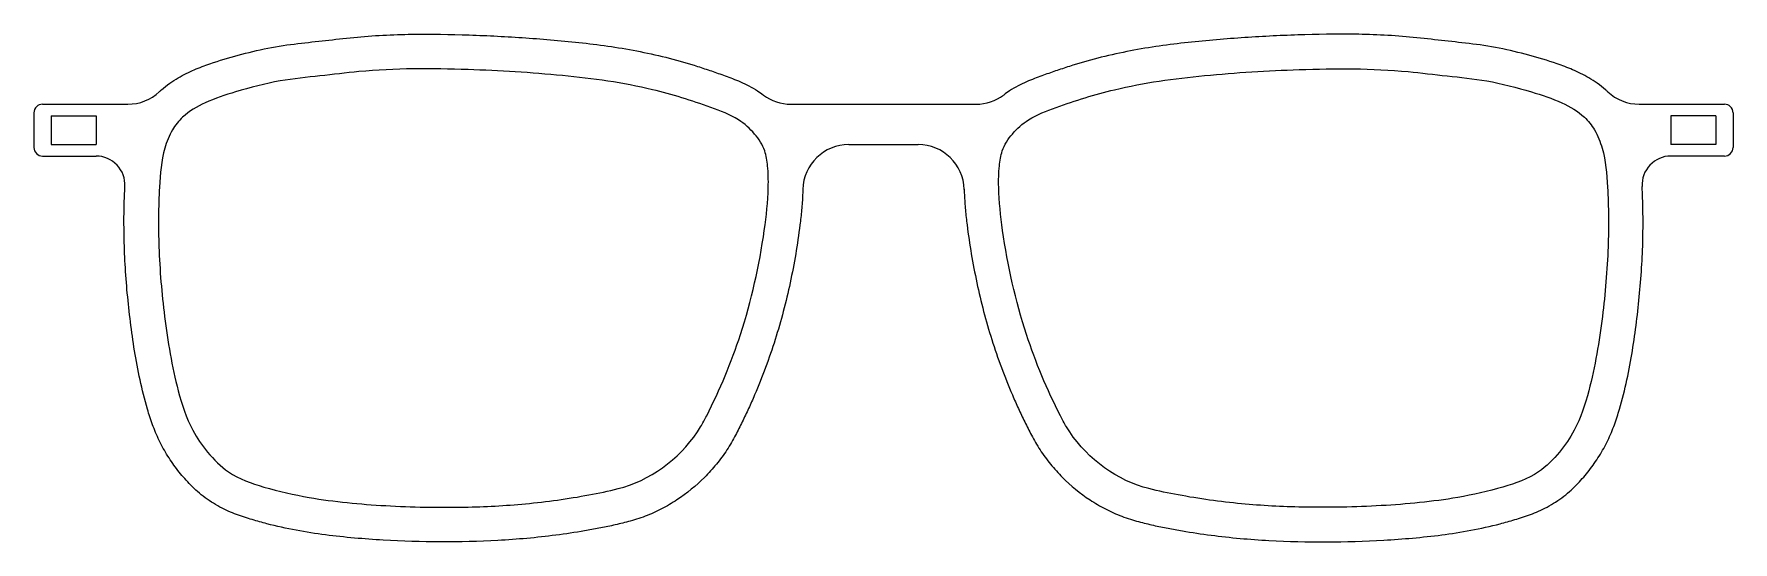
# Model space of a CAD drawing. Header units: millimetres. Extents: x 0 to 180, y 0 to 221.
# Drawn here: x 32.9 to 180.4, y 176.6 to 220.6 of the extents above; entities outside this region: 2.
import ezdxf

# ---------------------------------------------------------------- set-up
doc = ezdxf.new("R2010")
doc.units = ezdxf.units.MM
doc.styles.add('SLDTEXTSTYLE0', font='TXT', dxfattribs={"width": 0.7})

msp = doc.modelspace()

# ---------------------------------------------------------------- linework, layer by layer
at = {"color": 7, "linetype": 'Continuous', "lineweight": 25}
for p, q in [((33.63, 214.52), (41.03, 214.52)), ((98.59, 214.52), (114.66, 214.52)), ((172.23, 214.52), (179.62, 214.52)), ((32.88, 213.77), (32.88, 210.77)), ((34.38, 213.52), (38.28, 213.52)), ((34.38, 213.52), (34.38, 211.02)), ((38.28, 213.52), (38.28, 211.02)), ((178.87, 213.52), (174.97, 213.52)), ((174.97, 213.52), (174.97, 211.02)), ((178.87, 213.52), (178.87, 211.02)), ((180.37, 213.77), (180.37, 210.77)), ((34.38, 211.02), (38.28, 211.02)), ((103.62, 211.02), (109.63, 211.02)), ((178.87, 211.02), (174.97, 211.02)), ((33.63, 210.02), (38.28, 210.02)), ((179.62, 210.02), (174.97, 210.02))]:
    msp.add_line(p, q, dxfattribs=at)
for centre, radius, start, end in [((41.03, 218.52), 4, 270, 313.0915), ((172.23, 218.52), 4, 226.9085, 270), ((33.63, 213.77), 0.75, 90, 180), ((98.59, 218.52), 4, 233.2734, 270), ((114.66, 218.52), 4, 270, 306.7266), ((179.62, 213.77), 0.75, 0, 90), ((103.62, 207.02), 4, 90, 178.3631), ((109.63, 207.02), 4, 1.6369, 90), ((33.63, 210.77), 0.75, 180, 270), ((38.28, 207.52), 2.5, 357.0397, 90), ((174.97, 207.52), 2.5, 90, 182.9603), ((179.62, 210.77), 0.75, 270, 0)]:
    msp.add_arc(centre, radius, start, end, dxfattribs=at)
for points, knots in [([(43.76, 215.6), (43.82, 215.66), (44.35, 216.13), (45.41, 216.86), (46.81, 217.53), (48.6, 218.2), (50.58, 218.77), (53.16, 219.43), (55.86, 219.8), (58.16, 220.03), (60.62, 220.33), (63.18, 220.52), (66.53, 220.62), (70.67, 220.55), (75.57, 220.3), (79.66, 219.95), (83, 219.53), (85.51, 219.1), (88.05, 218.53), (90.09, 217.93), (91.7, 217.4), (92.86, 216.99), (94.19, 216.5), (95.37, 215.9), (96.03, 215.44), (96.2, 215.31)], [0.8349183, 0.8349183, 0.8349183, 0.8349183, 0.8359375, 0.84375, 0.8515625, 0.859375, 0.875, 0.890625, 0.90625, 0.921875, 0.9375, 0.953125, 0.96875, 1, 1.03125, 1.0625, 1.078125, 1.09375, 1.109375, 1.125, 1.1328125, 1.140625, 1.1484375, 1.15625, 1.1589893, 1.1589893, 1.1589893, 1.1589893]), ([(169.49, 215.6), (169.43, 215.66), (168.91, 216.13), (167.84, 216.86), (166.44, 217.53), (164.65, 218.2), (162.67, 218.77), (160.09, 219.43), (157.39, 219.8), (155.09, 220.03), (152.63, 220.33), (150.07, 220.52), (146.72, 220.62), (142.59, 220.55), (137.68, 220.3), (133.59, 219.95), (130.26, 219.53), (127.74, 219.1), (125.21, 218.53), (123.16, 217.93), (121.55, 217.4), (120.39, 216.99), (119.07, 216.5), (117.88, 215.9), (117.22, 215.44), (117.06, 215.31)], [0.8349183, 0.8349183, 0.8349183, 0.8349183, 0.8359375, 0.84375, 0.8515625, 0.859375, 0.875, 0.890625, 0.90625, 0.921875, 0.9375, 0.953125, 0.96875, 1, 1.03125, 1.0625, 1.078125, 1.09375, 1.109375, 1.125, 1.1328125, 1.140625, 1.1484375, 1.15625, 1.1589893, 1.1589893, 1.1589893, 1.1589893]), ([(70.56, 217.52), (73.3, 217.43), (78.66, 217.1), (85.77, 216.16), (90.8, 214.57), (93.89, 213.41), (95.47, 212.03), (96.37, 210.62), (96.62, 208.99), (96.66, 206.68), (96.12, 201.74), (94.61, 195), (92.3, 189.42), (89.62, 184.37), (86.64, 182), (82.92, 181), (80.09, 180.42), (75.64, 179.79), (69.74, 179.5), (63.47, 179.62), (57.62, 180.16), (53.06, 181.18), (49.88, 182.29), (47.94, 184.25), (46.33, 186.57), (45.04, 190.59), (44.16, 195.93), (43.65, 201.86), (43.69, 206.73), (43.98, 210.19), (44.78, 212.24), (45.93, 213.68), (47.86, 214.79), (50.75, 215.72), (54.07, 216.61), (57.69, 216.95), (63.09, 217.64), (67.4, 217.63), (70.56, 217.52)], [0, 0, 0, 0, 0.05333, 0.104676, 0.138994, 0.156126, 0.168163, 0.179233, 0.187848, 0.199877, 0.224212, 0.284354, 0.333875, 0.340967, 0.395924, 0.399302, 0.41612, 0.4521, 0.486641, 0.530963, 0.574268, 0.600433, 0.622253, 0.63837, 0.65327, 0.67688, 0.719472, 0.758708, 0.792399, 0.814497, 0.825633, 0.83474, 0.849761, 0.868009, 0.893986, 0.916476, 0.938522, 1, 1, 1, 1]), ([(142.7, 217.52), (139.96, 217.43), (134.6, 217.1), (127.48, 216.16), (122.45, 214.57), (119.36, 213.41), (117.78, 212.03), (116.88, 210.62), (116.63, 208.99), (116.59, 206.68), (117.13, 201.74), (118.64, 195), (120.95, 189.42), (123.64, 184.37), (126.61, 182), (130.34, 181), (133.16, 180.42), (137.61, 179.79), (143.51, 179.5), (149.78, 179.62), (155.63, 180.16), (160.19, 181.18), (163.37, 182.29), (165.32, 184.25), (166.92, 186.57), (168.21, 190.59), (169.09, 195.93), (169.6, 201.86), (169.56, 206.73), (169.27, 210.19), (168.47, 212.24), (167.32, 213.68), (165.4, 214.79), (162.5, 215.72), (159.18, 216.61), (155.57, 216.95), (150.16, 217.64), (145.85, 217.63), (142.7, 217.52)], [0, 0, 0, 0, 0.05333, 0.104676, 0.138994, 0.156126, 0.168163, 0.179233, 0.187848, 0.199877, 0.224212, 0.284354, 0.333875, 0.340967, 0.395924, 0.399302, 0.41612, 0.4521, 0.486641, 0.530963, 0.574268, 0.600433, 0.622253, 0.63837, 0.65327, 0.67688, 0.719472, 0.758708, 0.792399, 0.814497, 0.825633, 0.83474, 0.849761, 0.868009, 0.893986, 0.916476, 0.938522, 1, 1, 1, 1]), ([(99.62, 207.14), (99.62, 206.98), (99.6, 206.38), (99.52, 205.34), (99.33, 203.61), (99.02, 201.53), (98.54, 199.03), (97.95, 196.55), (97.24, 194.1), (96.41, 191.67), (95.61, 189.69), (94.92, 188.13), (94.46, 187.16), (94.08, 186.4), (93.69, 185.64), (93.06, 184.52), (92.14, 183.28), (90.76, 181.75), (89.16, 180.45), (87.37, 179.4), (85.96, 178.76), (84.67, 178.36), (83.83, 178.15), (82.97, 177.95), (81.92, 177.74), (80.27, 177.44), (78.19, 177.13), (75.67, 176.85), (72.32, 176.61), (68.17, 176.52), (64.03, 176.64), (60.71, 176.88), (58.18, 177.15), (55.64, 177.54), (53.51, 178.01), (51.84, 178.48), (50.48, 178.91), (49.03, 179.53), (47.52, 180.49), (46.32, 181.62), (45.36, 182.75), (44.48, 183.98), (43.72, 185.36), (43.15, 186.73), (42.58, 188.52), (42.07, 190.61), (41.59, 193.15), (41.25, 195.63), (40.97, 198.12), (40.78, 200.63), (40.69, 203.15), (40.69, 205.26), (40.74, 206.68), (40.77, 207.24), (40.77, 207.39)], [0.200499, 0.200499, 0.200499, 0.200499, 0.203125, 0.2109375, 0.21875, 0.234375, 0.25, 0.265625, 0.28125, 0.296875, 0.3125, 0.3203125, 0.328125, 0.3320312, 0.3359375, 0.34375, 0.3515625, 0.359375, 0.375, 0.3828125, 0.390625, 0.3984375, 0.4023438, 0.40625, 0.4140625, 0.421875, 0.4375, 0.453125, 0.46875, 0.5, 0.53125, 0.546875, 0.5625, 0.578125, 0.59375, 0.6015625, 0.609375, 0.6171875, 0.625, 0.6328125, 0.640625, 0.6484375, 0.65625, 0.6640625, 0.671875, 0.6875, 0.703125, 0.71875, 0.734375, 0.75, 0.765625, 0.78125, 0.7890625, 0.7917596, 0.7917596, 0.7917596, 0.7917596]), ([(113.63, 207.14), (113.63, 206.98), (113.66, 206.38), (113.73, 205.34), (113.92, 203.61), (114.23, 201.53), (114.71, 199.03), (115.3, 196.55), (116.01, 194.1), (116.84, 191.67), (117.64, 189.69), (118.33, 188.13), (118.79, 187.16), (119.17, 186.4), (119.56, 185.64), (120.19, 184.52), (121.11, 183.28), (122.49, 181.75), (124.09, 180.45), (125.88, 179.4), (127.29, 178.76), (128.58, 178.36), (129.42, 178.15), (130.28, 177.95), (131.33, 177.74), (132.98, 177.44), (135.06, 177.13), (137.58, 176.85), (140.93, 176.61), (145.08, 176.52), (149.22, 176.64), (152.55, 176.88), (155.08, 177.15), (157.61, 177.54), (159.74, 178.01), (161.41, 178.48), (162.77, 178.91), (164.22, 179.53), (165.73, 180.49), (166.94, 181.62), (167.9, 182.75), (168.77, 183.98), (169.53, 185.36), (170.1, 186.73), (170.67, 188.52), (171.18, 190.61), (171.66, 193.15), (172, 195.63), (172.28, 198.12), (172.47, 200.63), (172.57, 203.15), (172.56, 205.26), (172.51, 206.68), (172.49, 207.24), (172.48, 207.39)], [0.200499, 0.200499, 0.200499, 0.200499, 0.203125, 0.2109375, 0.21875, 0.234375, 0.25, 0.265625, 0.28125, 0.296875, 0.3125, 0.3203125, 0.328125, 0.3320312, 0.3359375, 0.34375, 0.3515625, 0.359375, 0.375, 0.3828125, 0.390625, 0.3984375, 0.4023438, 0.40625, 0.4140625, 0.421875, 0.4375, 0.453125, 0.46875, 0.5, 0.53125, 0.546875, 0.5625, 0.578125, 0.59375, 0.6015625, 0.609375, 0.6171875, 0.625, 0.6328125, 0.640625, 0.6484375, 0.65625, 0.6640625, 0.671875, 0.6875, 0.703125, 0.71875, 0.734375, 0.75, 0.765625, 0.78125, 0.7890625, 0.7917596, 0.7917596, 0.7917596, 0.7917596])]:
    msp.add_open_spline(points, degree=3, knots=knots, dxfattribs=at)

# ---------------------------------------------------------------- texts
at = {"color": 7, "linetype": 'Continuous', "char_height": 3.633, "attachment_point": 1, "style": 'SLDTEXTSTYLE0'}
for s, insert in [('SOLIDWORKS Educational Product.', (0, 10.13)), ('For Instructional Use Only.', (0, 4.68))]:
    msp.add_mtext(s, dxfattribs=dict(at, insert=insert))

doc.saveas('drawing.dxf')
